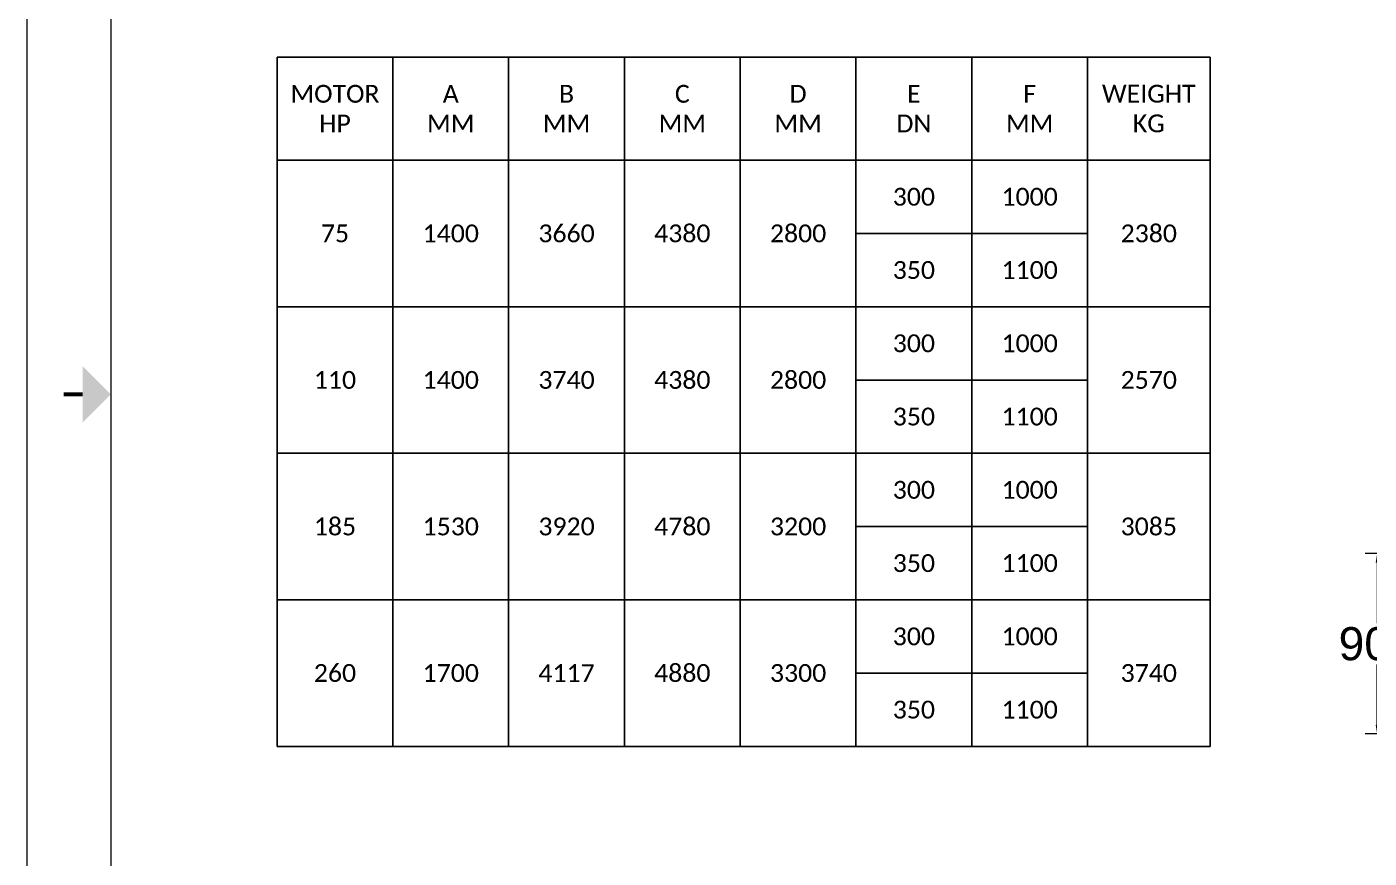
# Model space of a CAD drawing. Header units: millimetres. Extents: x 2 to 503272, y 1 to 383444.
# Drawn here: x 2 to 170013, y 132933 to 238313 of the extents above; entities that cross this region are included whole.
import ezdxf
from ezdxf.enums import TextEntityAlignment as Align

# ---------------------------------------------------------------- set-up
doc = ezdxf.new("R2010")
doc.units = ezdxf.units.MM
doc.header["$LTSCALE"] = 25.4
doc.layers.get('Defpoints').update_dxf_attribs({"lineweight": 5})
doc.layers.add('Title Block', color=7, linetype='Continuous', lineweight=5)
doc.styles.add('ACANSTS', font='romans.shx', dxfattribs={"height": 25.4})
doc.styles.add('Roman', font='arial.ttf')
doc.styles.get("Standard").update_dxf_attribs({"font": 'arial.ttf'})
doc.dimstyles.new('ISO-25', dxfattribs={"dimscale": 30, "dimtxt": 38.1, "dimasz": 38.1, "dimexe": 50.8, "dimexo": 50.8, "dimgap": 15.875, "dimtad": 1, "dimtih": 1, "dimtoh": 1, "dimdec": 1, "dimlfac": 0.03937, "dimdsep": 46, "dimtxsty": 'Standard', "dimcen": 63.5, "dimclrd": 7, "dimclre": 7, "dimclrt": 7, "dimadec": 0, "dimazin": 0, "dimtfac": 1, "dimtdec": 1, "dimtmove": 0, "dimatfit": 3, "dimfxl": 25.4, "dimlwd": 5, "dimlwe": 5, "dimarcsym": 0})

# ---------------------------------------------------------------- blocks, each defined once
blk = doc.blocks.new('*T35')
at = {"linetype": 'ByBlock', "lineweight": -2, "transparency": 16777216}
for p, q in [((0, 0), (118161, 0)), ((0, 0), (0, -87372)), ((14664, 0), (14664, -87372)), ((29329, 0), (29329, -87372)), ((43993, 0), (43993, -87372)), ((58657, 0), (58657, -87372)), ((73321, 0), (73321, -22359)), ((87986, 0), (87986, -87372)), ((102650, 0), (102650, -87372)), ((118161, 0), (118161, -87372)), ((0, -13071), (118161, -13071)), ((73321, -22359), (102650, -22359)), ((0, -31647), (118161, -31647)), ((73321, -31647), (73321, -40934)), ((73321, -40934), (102650, -40934)), ((0, -50222), (118161, -50222)), ((73321, -50222), (73321, -59509)), ((73321, -59509), (102650, -59509)), ((0, -68797), (118161, -68797)), ((73321, -68797), (73321, -78084)), ((73321, -78084), (102650, -78084)), ((0, -87372), (118161, -87372))]:
    blk.add_line(p, q, dxfattribs=at)
at = {"color": 0, "linetype": 'ByBlock', "lineweight": -2, "transparency": 16777216}
for p, q in [((73321, -22359), (73321, -31647)), ((73321, -40934), (73321, -50222)), ((73321, -59509), (73321, -68797)), ((73321, -78084), (73321, -87372))]:
    blk.add_line(p, q, dxfattribs=at)
at = {"color": 0, "linetype": 'Continuous', "lineweight": 5, "transparency": 16777216, "char_height": 2257.78, "attachment_point": 5}
for s, insert, width in [('{\\fCalibri|b0|i0|c0;MOTOR^JHP', (7332, -6536), 12225.87), ('{\\fCalibri|b0|i0|c0;A^JMM', (21996, -6536), 12225.87), ('{\\fCalibri|b0|i0|c0;B^JMM', (36661, -6536), 12225.87), ('{\\fCalibri|b0|i0|c0;C^JMM', (51325, -6536), 12225.87), ('{\\fCalibri|b0|i0|c0;D^JMM', (65989, -6536), 12225.87), ('{\\fCalibri|b0|i0|c0;E^JDN', (80653, -6536), 12225.87), ('{\\fCalibri|b0|i0|c0;F^JMM', (95318, -6536), 12225.87), ('{\\fCalibri|b0|i0|c0;WEIGHT^JKG', (110405, -6536), 13072.53), ('{\\fCalibri|b0|i0|c0;300', (80653, -17715), 12225.87), ('{\\fCalibri|b0|i0|c0;1000', (95318, -17715), 12225.87), ('{\\fCalibri|b0|i0|c0;75', (7332, -22359), 12225.87), ('{\\fCalibri|b0|i0|c0;1400', (21996, -22359), 12225.87), ('{\\fCalibri|b0|i0|c0;3660', (36661, -22359), 12225.87), ('{\\fCalibri|b0|i0|c0;4380', (51325, -22359), 12225.87), ('{\\fCalibri|b0|i0|c0;2800', (65989, -22359), 12225.87), ('{\\fCalibri|b0|i0|c0;2380', (110405, -22359), 13072.53), ('{\\fCalibri|b0|i0|c0;350', (80653, -27003), 12225.87), ('{\\fCalibri|b0|i0|c0;1100', (95318, -27003), 12225.87), ('{\\fCalibri|b0|i0|c0;300', (80653, -36290), 12225.87), ('{\\fCalibri|b0|i0|c0;1000', (95318, -36290), 12225.87), ('{\\fCalibri|b0|i0|c0;110', (7332, -40934), 12225.87), ('{\\fCalibri|b0|i0|c0;1400', (21996, -40934), 12225.87), ('{\\fCalibri|b0|i0|c0;3740', (36661, -40934), 12225.87), ('{\\fCalibri|b0|i0|c0;4380', (51325, -40934), 12225.87), ('{\\fCalibri|b0|i0|c0;2800', (65989, -40934), 12225.87), ('{\\fCalibri|b0|i0|c0;2570', (110405, -40934), 13072.53), ('{\\fCalibri|b0|i0|c0;350', (80653, -45578), 12225.87), ('{\\fCalibri|b0|i0|c0;1100', (95318, -45578), 12225.87), ('{\\fCalibri|b0|i0|c0;300', (80653, -54865), 12225.87), ('{\\fCalibri|b0|i0|c0;1000', (95318, -54865), 12225.87), ('{\\fCalibri|b0|i0|c0;185', (7332, -59509), 12225.87), ('{\\fCalibri|b0|i0|c0;1530', (21996, -59509), 12225.87), ('{\\fCalibri|b0|i0|c0;3920', (36661, -59509), 12225.87), ('{\\fCalibri|b0|i0|c0;4780', (51325, -59509), 12225.87), ('{\\fCalibri|b0|i0|c0;3200', (65989, -59509), 12225.87), ('{\\fCalibri|b0|i0|c0;3085', (110405, -59509), 13072.53), ('{\\fCalibri|b0|i0|c0;350', (80653, -64153), 12225.87), ('{\\fCalibri|b0|i0|c0;1100', (95318, -64153), 12225.87), ('{\\fCalibri|b0|i0|c0;300', (80653, -73441), 12225.87), ('{\\fCalibri|b0|i0|c0;1000', (95318, -73441), 12225.87), ('{\\fCalibri|b0|i0|c0;260', (7332, -78084), 12225.87), ('{\\fCalibri|b0|i0|c0;1700', (21996, -78084), 12225.87), ('{\\fCalibri|b0|i0|c0;4117', (36661, -78084), 12225.87), ('{\\fCalibri|b0|i0|c0;4880', (51325, -78084), 12225.87), ('{\\fCalibri|b0|i0|c0;3300', (65989, -78084), 12225.87), ('{\\fCalibri|b0|i0|c0;3740', (110405, -78084), 13072.53), ('{\\fCalibri|b0|i0|c0;350', (80653, -82728), 12225.87), ('{\\fCalibri|b0|i0|c0;1100', (95318, -82728), 12225.87)]:
    blk.add_mtext(s, dxfattribs=dict(at, insert=insert, width=width))
blk = doc.blocks.new('*D43')
at = {"color": 7, "linetype": 'Continuous', "lineweight": 5, "transparency": 16777216}
for p, q in [((177965, 171542), (169504, 171542)), ((171028, 170399), (171028, 162708)), ((171028, 149825), (171028, 157475)), ((177965, 148682), (169504, 148682))]:
    blk.add_line(p, q, dxfattribs=at)
at = {"color": 7, "transparency": 16777216}
for points in [[(170837, 170399), (171218, 170399), (171028, 171542)], [(170837, 149825), (171218, 149825), (171028, 148682)]]:
    blk.add_solid(points, dxfattribs=at)
at = {"layer": 'Defpoints', "color": 0, "transparency": 16777216}
for p in [(179489, 171542), (171028, 148682), (179489, 148682)]:
    blk.add_point(p, dxfattribs=at)
at = {"color": 7, "lineweight": 5, "transparency": 16777216, "insert": (171028, 160092), "char_height": 4191, "attachment_point": 5, "style": 'Roman'}
blk.add_mtext('900', dxfattribs=at)
blk = doc.blocks.new('LONE STAR BLOWER TITLE BLOCK (SIZE A)')
at = {"layer": 'Title Block', "lineweight": 15}
for p, q in [((0, 457.2), (0, 0)), ((12.7, 444.5), (12.7, 12.7))]:
    blk.add_line(p, q, dxfattribs=at)
at = {"layer": 'Title Block', "lineweight": 15, "const_width": 0.572}
blk.add_lwpolyline([(5.56, 228.6), (8.41, 228.6)], dxfattribs=at)
at = {"layer": 'Title Block', "lineweight": 15}
blk.add_solid([(8.41, 224.31), (8.41, 232.89), (12.7, 228.6)], dxfattribs=at)
at = {"layer": 'Title Block', "lineweight": 15, "style": 'ACANSTS'}
for tag, p, height in [('DRAWN_BY', (375.45, 58.16), 3.43), ('DRAWN_DATE', (402.66, 58.47), 3.43), ('DRAWING_SUBTITLE', (450.18, 50.21), 5.14), ('CHECKED_BY', (376.02, 49.37), 3.43), ('CHECK_DATE', (402.18, 49.5), 3.43), ('ENGINEER', (375.87, 40.95), 3.43), ('ENG_DATE', (401.95, 40.92), 3.43), ('DRAWING_SUBTITLE', (450.12, 39.35), 5.14), ('MANUFACTURING', (375.76, 32.38), 3.43), ('MFG_DATE', (401.98, 32.46), 3.43), ('CONTROL', (375.76, 23.81), 3.43), ('CONTROL_DATE', (401.98, 23.88), 3.43), ('CAGE_CODE', (455.36, 23.27), 3.43), ('MODEL_FILE_NAME', (230.14, 15.52), 3.43), ('APPROVED_BY', (375.47, 14.54), 3.43), ('APPROVAL_DATE', (401.77, 14.47), 3.43)]:
    blk.add_attdef(tag, p, '', height=height, dxfattribs=at)
at = {"layer": 'Title Block', "lineweight": 15, "style": 'Roman', "flags": 8}
for tag, height, p in [('DWG_NUMBER', 7.14, (484.29, 29.15)), ('SCALE', 3.43, (459.83, 17.88)), ('SHEETNUMBER', 3.43, (539.89, 17.88)), ('TOTA_SHEETS', 3.43, (556.11, 17.82))]:
    blk.add_attdef(tag, text='', height=height, dxfattribs=at).set_placement(p, align=Align.TOP_LEFT)
at = {"layer": 'Title Block', "lineweight": 15, "style": 'ACANSTS'}
blk.add_attdef('REVISION', text='', height=3.43, dxfattribs=at).set_placement((580.38, 22.69), align=Align.CENTER)

msp = doc.modelspace()

# ---------------------------------------------------------------- block references
at = {"xscale": 838.6783455950789, "yscale": 838.6783455950789, "zscale": 838.6783455950789}
msp.add_blockref('LONE STAR BLOWER TITLE BLOCK (SIZE A)', (1.65, 0.57), dxfattribs=at)
msp.add_blockref('*T35', (31697.11, 234478.36))

# ---------------------------------------------------------------- dimensions: what is measured, and where the dimension line sits
at = {"color": 7, "lineweight": 5}
dim = msp.add_linear_dim(base=(171027.77, 148682.26), p1=(179488.97, 171542.26), p2=(179488.97, 148682.26), angle=90, text='900', dimstyle='ISO-25', override={"dimscale": 30, "dimtxt": 139.7, "dimpost": '\\X', "dimtxsty": 'Roman', "dimtofl": 1, "dimtmove": 1}, dxfattribs=at)
dim.commit()
dim.dimension.update_dxf_attribs({"geometry": '*D43', "text_midpoint": (171027.77, 160091.53), "dimtype": 160})

doc.saveas('drawing.dxf')
